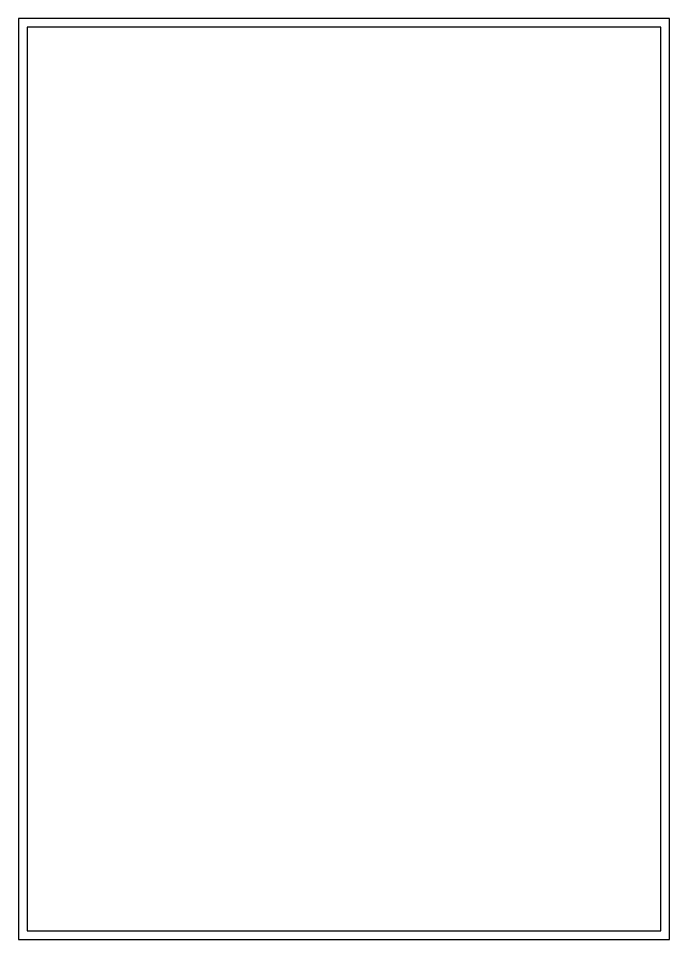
# Model space of a CAD drawing. Header units: millimetres. Extents: x 18 to 315, y 37 to 457.
import ezdxf

# ---------------------------------------------------------------- set-up
doc = ezdxf.new("R2010")
doc.units = ezdxf.units.MM
doc.layers.add('CUT', color=1, linetype='Continuous')
doc.layers.add('SAFE', color=3, linetype='Continuous')

msp = doc.modelspace()

# ---------------------------------------------------------------- linework, layer by layer
at = {"layer": 'CUT'}
msp.add_lwpolyline([(315, 37), (315, 457), (18, 457), (18, 37), (315, 37)], close=True, dxfattribs=at)
at = {"layer": 'SAFE'}
msp.add_lwpolyline([(311, 41), (311, 453), (22, 453), (22, 41), (311, 41)], close=True, dxfattribs=at)

doc.saveas('drawing.dxf')
